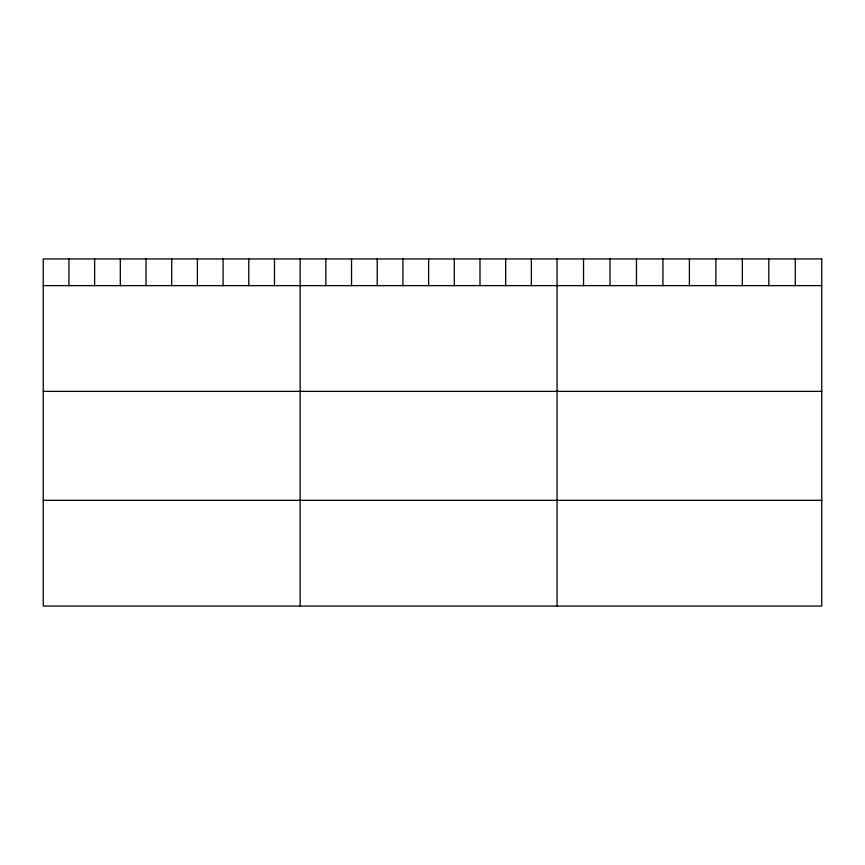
<?xml version="1.0" encoding="UTF-8"?>
<svg xmlns="http://www.w3.org/2000/svg" width="865" height="865" viewBox="0 0 865 865"><rect width="100%" height="100%" fill="white"/><g stroke="black" fill="none" stroke-linecap="round" stroke-linejoin="round"><path stroke-width="1.3" d="M43.25 285.623L821.75 285.623M43.25 391.369L821.75 391.369M43.25 500.316L821.75 500.316M795.281 258.949L795.281 285.623M768.812 258.949L768.812 285.623M742.343 258.949L742.343 285.623M715.874 258.949L715.874 285.623M689.405 258.949L689.405 285.623M662.936 258.949L662.936 285.623M636.467 258.949L636.467 285.623M609.998 258.949L609.998 285.623M583.529 258.949L583.529 285.623M557.06 258.949L557.06 606.051M531.37 258.949L531.37 285.623M505.679 258.949L505.679 285.623M479.989 258.949L479.989 285.623M454.298 258.949L454.298 285.623M428.608 258.949L428.608 285.623M402.917 258.949L402.917 285.623M377.226 258.949L377.226 285.623M351.536 258.949L351.536 285.623M325.846 258.949L325.846 285.623M300.155 258.949L300.155 606.051M274.464 258.949L274.464 285.623M248.774 258.949L248.774 285.623M223.084 258.949L223.084 285.623M197.393 258.949L197.393 285.623M171.703 258.949L171.703 285.623M146.012 258.949L146.012 285.623M120.322 258.949L120.322 285.623M94.631 258.949L94.631 285.623M68.941 258.949L68.941 285.623M821.75 258.949L43.25 258.949L43.25 606.051L821.75 606.051L821.75 258.949"/></g></svg>
